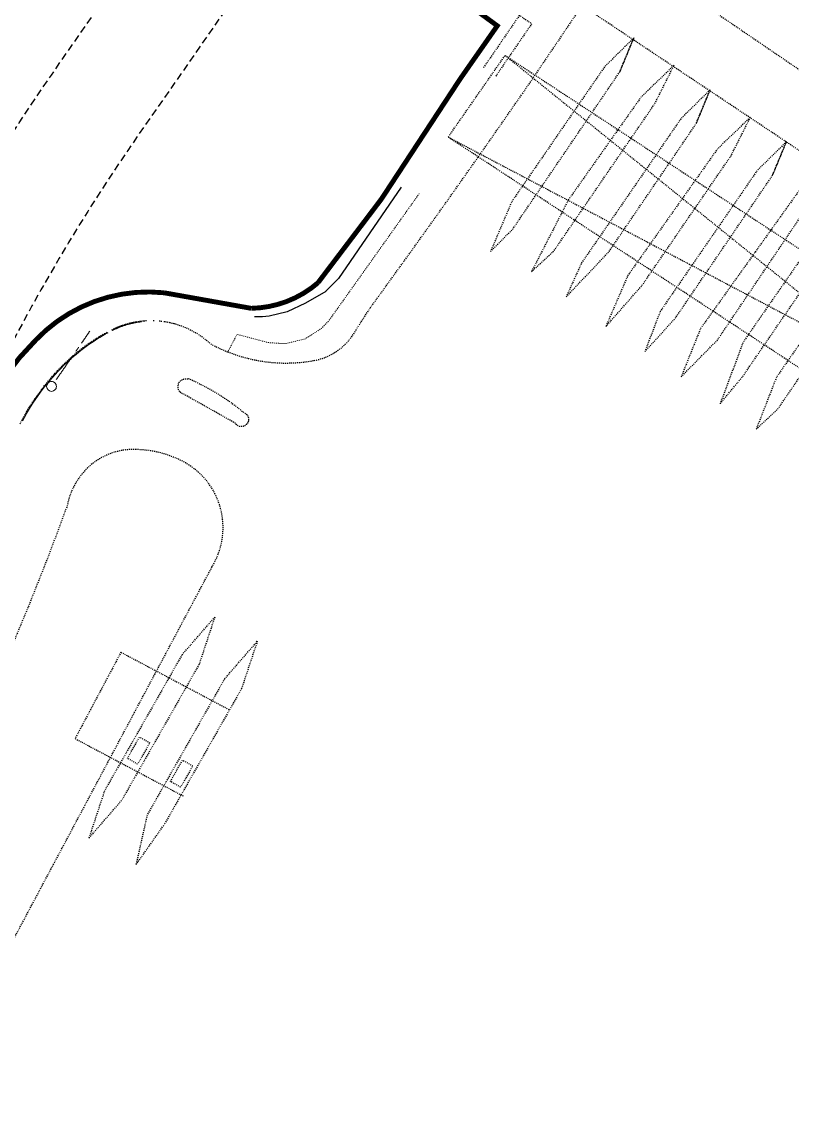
# Model space of a CAD drawing. Header units: millimetres. Extents: x 50357 to 985146, y 723188 to 1803594.
# Drawn here: x 834291.8 to 834370.5, y 818204.1 to 818315.6 of the extents above; entities that cross this region are included whole.
import ezdxf
from ezdxf.xclip import XClip

# ---------------------------------------------------------------- set-up
doc = ezdxf.new("R2010")
doc.units = ezdxf.units.MM
doc.header["$LTSCALE"] = 3
doc.header["$MEASUREMENT"] = 0
for name, pattern in [('DIVIDE', [1.25, 0.5, -0.25, 0, -0.25, 0, -0.25]), ('HIDDEN', [0.375, 0.25, -0.125]), ('x-baseplan$0$DGN Style 2', [1.94727e-06, 0, -1.94727e-06]), ('x-boundary$0$DGN Style 4', [76.563414, 38.257796, -19.128898, 0.047822, -19.128898])]:
    doc.linetypes.add(name, pattern=pattern)
doc.layers.add('00_Xref', color=7, linetype='Continuous')
doc.layers.add('x-baseplan$0$AR-ROAD_AR_BS_MI_', color=7, linetype='Continuous', true_color=0x6d6d6d)
doc.layers.add('x-boundary$0$AR-SIMS_BL_', color=7, linetype='x-boundary$0$DGN Style 4', true_color=0xff0505)

# ---------------------------------------------------------------- blocks, each defined once
blk = doc.blocks.new('x-baseplan')
at = {"layer": 'x-baseplan$0$AR-ROAD_AR_BS_MI_', "linetype": 'x-baseplan$0$DGN Style 2'}
for p, q in [((834349.05, 818317.29), (834342.89, 818308.19)), ((834352.93, 818310.55), (834354.34, 818313.97)), ((834352.96, 818310.62), (834354.34, 818313.97)), ((834360.73, 818305.24), (834362.14, 818308.66)), ((834360.75, 818305.31), (834362.14, 818308.66)), ((834368.52, 818299.94), (834369.94, 818303.36)), ((834368.55, 818300.01), (834369.94, 818303.36)), ((834366.73, 818292.08), (834366.72, 818292.06)), ((834368.23, 818291.03), (834368.24, 818291.05)), ((834370.23, 818289.68), (834370.23, 818289.68)), ((834325.95, 818284.13), (834327.4, 818286.38)), ((834308.17, 818250.92), (834311.51, 818254.77)), ((834311.51, 818254.77), (834309.91, 818249.93)), ((834312.51, 818248.45), (834315.86, 818252.3)), ((834315.86, 818252.3), (834314.25, 818247.46)), ((834301.93, 818251.18), (834297.24, 818242.35)), ((834308.17, 818250.92), (834300.25, 818237.02)), ((834301.93, 818251.18), (834312.97, 818245.32)), ((834309.91, 818249.93), (834301.99, 818236.03)), ((834312.51, 818248.45), (834304.6, 818234.54)), ((834314.25, 818247.46), (834306.34, 818233.55)), ((834297.24, 818242.35), (834308.28, 818236.49)), ((834300.25, 818237.02), (834298.65, 818232.18)), ((834298.65, 818232.18), (834301.99, 818236.03)), ((834304.6, 818234.54), (834303.47, 818229.48)), ((834303.47, 818229.48), (834306.34, 818233.55))]:
    blk.add_line(p, q, dxfattribs=at)
at = {"layer": 'x-baseplan$0$AR-ROAD_AR_BS_MI_', "linetype": 'x-baseplan$0$DGN Style 2', "flags": 128}
for points in [[(834343.79, 818329.47), (834445.38, 818260.14)], [(834448.64, 818250.56), (834442.92, 818254.39), (834440.12, 818256.47), (834334.7, 818326.87)], [(834336.29, 818325.8), (834333.88, 818322.31), (834343.91, 818315.43), (834340.18, 818309.99)], [(834342.66, 818316.29), (834338.98, 818310.94)], [(834354.33, 818313.96), (834351.39, 818311.07), (834341.87, 818297.25), (834339.7, 818292.14)], [(834354.33, 818313.96), (834354.33, 818313.97), (834354.33, 818313.96)], [(834354.34, 818313.97), (834354.34, 818313.97), (834354.34, 818313.97)], [(834341.18, 818312.19), (834428.63, 818254.68), (834422.72, 818246.41), (834335.37, 818303.84), (834341.18, 818312.19)], [(834341.18, 818312.19), (834381.99, 818279.27), (834422.72, 818246.41)], [(834343.87, 818290.07), (834346.14, 818292.16), (834356.48, 818307.25), (834358.43, 818311.13)], [(834358.42, 818311.15), (834355.09, 818307.94), (834347.68, 818297.46), (834343.88, 818290.07)], [(834358.43, 818311.13), (834358.46, 818311.18), (834358.41, 818311.14)], [(834358.44, 818311.14), (834358.47, 818311.19), (834358.42, 818311.15)], [(834339.69, 818292.13), (834341.97, 818294.44), (834352.93, 818310.55)], [(834362.13, 818308.66), (834359.19, 818305.76), (834349, 818290.97), (834347.42, 818287.49)], [(834376.45, 818305.68), (834361.15, 818284.25), (834359.18, 818279.34), (834362.88, 818283.09), (834377.47, 818304.72), (834379.37, 818308.78), (834376.45, 818305.68)], [(834362.13, 818308.66), (834362.13, 818308.66), (834362.13, 818308.66)], [(834362.14, 818308.66), (834362.14, 818308.67), (834362.14, 818308.66)], [(834347.43, 818287.5), (834351.8, 818292.13), (834360.73, 818305.24)], [(834366.22, 818305.84), (834362.89, 818302.63), (834353.73, 818289.69), (834351.48, 818284.47)], [(834351.48, 818284.47), (834355.19, 818288.69), (834364.28, 818301.94), (834366.23, 818305.82)], [(834366.23, 818305.82), (834366.25, 818305.87), (834366.21, 818305.83)], [(834366.23, 818305.83), (834366.26, 818305.88), (834366.22, 818305.84)], [(834335.37, 818303.84), (834381.99, 818279.27), (834428.63, 818254.68)], [(834369.93, 818303.35), (834366.98, 818300.46), (834357.04, 818286.02), (834355.47, 818281.92)], [(834369.94, 818303.36), (834369.94, 818303.36), (834369.93, 818303.36)], [(834369.93, 818303.35), (834369.93, 818303.35), (834369.93, 818303.35)], [(834355.47, 818281.92), (834358.56, 818285.3), (834368.52, 818299.94)], [(834377.89, 818298.6), (834374.35, 818295.62), (834365.53, 818282.9), (834363.16, 818276.59)], [(834363.17, 818276.6), (834365.46, 818279.36), (834376.24, 818295.09), (834377.89, 818298.6)], [(834381.89, 818295.88), (834378.35, 818292.9), (834368.92, 818279.29), (834366.85, 818273.98)], [(834366.85, 818273.98), (834369.06, 818276.05), (834380.24, 818292.37), (834381.89, 818295.88)], [(834304.43, 818285.08), (834304.59, 818285.08)], [(834305.21, 818285.09), (834305.37, 818285.09)], [(834300.98, 818284.14), (834301.12, 818284.2), (834301.26, 818284.27), (834301.4, 818284.33), (834301.54, 818284.4)], [(834300.99, 818284.14), (834301.13, 818284.21), (834301.27, 818284.28), (834301.41, 818284.34), (834301.55, 818284.4)], [(834301.54, 818284.4), (834301.69, 818284.46)], [(834301.55, 818284.4), (834301.7, 818284.46)], [(834301.69, 818284.46), (834301.83, 818284.51)], [(834301.7, 818284.46), (834301.84, 818284.52)], [(834301.83, 818284.51), (834301.98, 818284.57)], [(834301.84, 818284.52), (834301.99, 818284.57)], [(834301.98, 818284.57), (834302.13, 818284.62)], [(834301.99, 818284.57), (834302.14, 818284.62)], [(834302.13, 818284.62), (834302.28, 818284.67)], [(834302.14, 818284.62), (834302.29, 818284.67)], [(834302.28, 818284.67), (834302.43, 818284.71)], [(834302.29, 818284.67), (834302.44, 818284.72)], [(834302.43, 818284.71), (834302.58, 818284.75)], [(834302.44, 818284.72), (834302.59, 818284.76)], [(834302.58, 818284.75), (834302.73, 818284.8), (834302.88, 818284.83)], [(834302.59, 818284.76), (834302.74, 818284.8), (834302.89, 818284.84)], [(834302.88, 818284.83), (834303.03, 818284.87)], [(834302.89, 818284.84), (834303.04, 818284.88)], [(834303.03, 818284.87), (834303.18, 818284.9)], [(834303.04, 818284.88), (834303.19, 818284.91)], [(834303.18, 818284.9), (834303.34, 818284.93)], [(834303.19, 818284.91), (834303.35, 818284.94)], [(834303.35, 818284.94), (834303.5, 818284.97)], [(834303.5, 818284.97), (834303.65, 818284.99)], [(834303.65, 818284.99), (834303.81, 818285.01)], [(834303.81, 818285.01), (834303.96, 818285.03)], [(834303.96, 818285.03), (834304.12, 818285.05)], [(834304.12, 818285.05), (834304.27, 818285.06)], [(834304.27, 818285.06), (834304.43, 818285.08)], [(834305.83, 818285.05), (834305.99, 818285.04)], [(834305.99, 818285.04), (834306.14, 818285.02)], [(834306.3, 818285), (834306.45, 818284.98)], [(834306.45, 818284.98), (834306.61, 818284.95)], [(834306.61, 818284.95), (834306.76, 818284.92), (834306.91, 818284.89)], [(834306.91, 818284.89), (834307.07, 818284.85)], [(834307.07, 818284.85), (834307.22, 818284.81)], [(834307.22, 818284.81), (834307.37, 818284.77)], [(834307.37, 818284.77), (834307.52, 818284.73)], [(834307.52, 818284.73), (834307.67, 818284.69)], [(834307.67, 818284.69), (834307.82, 818284.64), (834307.96, 818284.59), (834308.11, 818284.54), (834308.26, 818284.48), (834308.4, 818284.42), (834308.55, 818284.36), (834308.69, 818284.3), (834308.83, 818284.23), (834308.97, 818284.16), (834309.11, 818284.09), (834309.25, 818284.02), (834309.39, 818283.95), (834309.52, 818283.87), (834309.66, 818283.79), (834309.79, 818283.71), (834309.92, 818283.62), (834310.05, 818283.53), (834310.18, 818283.44), (834310.3, 818283.35), (834310.42, 818283.27), (834310.43, 818283.26), (834310.55, 818283.16), (834310.67, 818283.07), (834310.79, 818282.97), (834310.91, 818282.86), (834311.08, 818282.71), (834311.33, 818282.58), (834311.58, 818282.45), (834311.83, 818282.33), (834312.08, 818282.21), (834312.34, 818282.09), (834312.59, 818281.98), (834312.85, 818281.88)], [(834312.85, 818281.88), (834313.11, 818281.78), (834313.38, 818281.68), (834313.64, 818281.59), (834313.91, 818281.5), (834314.17, 818281.42), (834314.44, 818281.34), (834314.71, 818281.27), (834314.98, 818281.2), (834315.26, 818281.13), (834315.53, 818281.08), (834315.81, 818281.02), (834316.08, 818280.97), (834316.36, 818280.93), (834316.63, 818280.89), (834316.91, 818280.85), (834317.19, 818280.82), (834317.47, 818280.8), (834317.75, 818280.78), (834318.03, 818280.76), (834318.31, 818280.75), (834318.59, 818280.74), (834318.87, 818280.74), (834319.15, 818280.75), (834319.43, 818280.76), (834319.71, 818280.77), (834319.99, 818280.79), (834320.27, 818280.81), (834320.54, 818280.84), (834320.82, 818280.87), (834321.1, 818280.91), (834321.38, 818280.95), (834321.48, 818280.97), (834321.59, 818280.99), (834321.69, 818281.01), (834321.8, 818281.03), (834321.9, 818281.05), (834322, 818281.07), (834322.11, 818281.1), (834322.21, 818281.13), (834322.31, 818281.16), (834322.42, 818281.19), (834322.52, 818281.22), (834322.62, 818281.26), (834322.72, 818281.29), (834322.82, 818281.33), (834322.92, 818281.37), (834323.01, 818281.42), (834323.11, 818281.46), (834323.21, 818281.5), (834323.3, 818281.55), (834323.4, 818281.6), (834323.49, 818281.65), (834323.58, 818281.7), (834323.68, 818281.76), (834323.77, 818281.81), (834323.86, 818281.87), (834323.95, 818281.93), (834324.04, 818281.99), (834324.12, 818282.05), (834324.21, 818282.11), (834324.29, 818282.18), (834324.38, 818282.24), (834324.46, 818282.31), (834324.54, 818282.38), (834324.62, 818282.45), (834324.7, 818282.52), (834324.78, 818282.59), (834324.85, 818282.67), (834324.93, 818282.74), (834325, 818282.82), (834325.08, 818282.9), (834325.15, 818282.98), (834325.22, 818283.06), (834325.28, 818283.14), (834325.35, 818283.23), (834325.42, 818283.31), (834325.48, 818283.4), (834325.54, 818283.48), (834325.6, 818283.57), (834325.7, 818283.71), (834325.79, 818283.85), (834325.87, 818283.99), (834325.96, 818284.14)], [(834298.58, 818282.7), (834298.85, 818282.89), (834299.12, 818283.07), (834299.4, 818283.25), (834299.68, 818283.42)], [(834298.59, 818282.71), (834298.86, 818282.9), (834299.13, 818283.08), (834299.41, 818283.26), (834299.69, 818283.43)], [(834299.68, 818283.42), (834299.97, 818283.59), (834300.25, 818283.75)], [(834299.69, 818283.43), (834299.98, 818283.6), (834300.26, 818283.76)], [(834300.26, 818283.76), (834300.55, 818283.92)], [(834297.02, 818281.48), (834297.27, 818281.7), (834297.52, 818281.91)], [(834297.03, 818281.49), (834297.28, 818281.7), (834297.53, 818281.91)], [(834297.52, 818281.91), (834297.78, 818282.11), (834298.04, 818282.31)], [(834297.53, 818281.91), (834297.79, 818282.12), (834298.05, 818282.32)], [(834298.04, 818282.31), (834298.31, 818282.51), (834298.58, 818282.7)], [(834298.05, 818282.32), (834298.32, 818282.52), (834298.59, 818282.71)], [(834295.99, 818280.52), (834296.29, 818280.81), (834296.53, 818281.04), (834296.77, 818281.26), (834297.02, 818281.48)], [(834296, 818280.53), (834296.3, 818280.82), (834296.54, 818281.05), (834296.78, 818281.27), (834297.03, 818281.49)], [(834294.86, 818279.31), (834295.13, 818279.62)], [(834294.87, 818279.32), (834295.14, 818279.63)], [(834295.13, 818279.62), (834295.41, 818279.93)], [(834295.14, 818279.63), (834295.42, 818279.93)], [(834295.41, 818279.93), (834295.7, 818280.23), (834295.99, 818280.52)], [(834295.42, 818279.93), (834295.71, 818280.23), (834296, 818280.53)], [(834294.06, 818278.36), (834294.32, 818278.68)], [(834294.07, 818278.36), (834294.33, 818278.69)], [(834294.32, 818278.68), (834294.59, 818279), (834294.86, 818279.31)], [(834294.33, 818278.69), (834294.6, 818279), (834294.87, 818279.32)], [(834308.8, 818279.17), (834309.19, 818279), (834309.57, 818278.82), (834309.95, 818278.63), (834310.33, 818278.44), (834310.7, 818278.24), (834311.07, 818278.04), (834311.44, 818277.82), (834311.8, 818277.61), (834312.16, 818277.38), (834312.51, 818277.15), (834312.86, 818276.92), (834313.21, 818276.67), (834313.55, 818276.42), (834313.88, 818276.17), (834314.54, 818275.64), (834314.55, 818275.64), (834314.57, 818275.63), (834314.58, 818275.63), (834314.59, 818275.62), (834314.6, 818275.62), (834314.61, 818275.61), (834314.62, 818275.6), (834314.63, 818275.6), (834314.64, 818275.59), (834314.65, 818275.58), (834314.66, 818275.57), (834314.67, 818275.57), (834314.68, 818275.56), (834314.69, 818275.55), (834314.7, 818275.54), (834314.71, 818275.53), (834314.72, 818275.53), (834314.73, 818275.52), (834314.74, 818275.51), (834314.75, 818275.5), (834314.76, 818275.49), (834314.77, 818275.48), (834314.78, 818275.47), (834314.79, 818275.46), (834314.79, 818275.45), (834314.8, 818275.44), (834314.81, 818275.43), (834314.82, 818275.42), (834314.83, 818275.41), (834314.83, 818275.4), (834314.84, 818275.39), (834314.85, 818275.38), (834314.86, 818275.37), (834314.86, 818275.36), (834314.87, 818275.35), (834314.87, 818275.34), (834314.88, 818275.33), (834314.89, 818275.32), (834314.89, 818275.3), (834314.9, 818275.29), (834314.9, 818275.28), (834314.91, 818275.27), (834314.91, 818275.26), (834314.92, 818275.25), (834314.92, 818275.23), (834314.93, 818275.22), (834314.93, 818275.21), (834314.94, 818275.2), (834314.94, 818275.18), (834314.94, 818275.17), (834314.95, 818275.16), (834314.95, 818275.15), (834314.95, 818275.14), (834314.95, 818275.12), (834314.96, 818275.11), (834314.96, 818275.1), (834314.96, 818275.08), (834314.96, 818275.07), (834314.96, 818275.06), (834314.97, 818275.05), (834314.97, 818275.03), (834314.97, 818275.02), (834314.97, 818275.01), (834314.97, 818275), (834314.97, 818274.98), (834314.97, 818274.97), (834314.97, 818274.96), (834314.97, 818274.94), (834314.97, 818274.93), (834314.97, 818274.92), (834314.96, 818274.91), (834314.96, 818274.89), (834314.96, 818274.88), (834314.96, 818274.87), (834314.96, 818274.86), (834314.96, 818274.84), (834314.95, 818274.83), (834314.95, 818274.82), (834314.95, 818274.81), (834314.94, 818274.79), (834314.94, 818274.78), (834314.94, 818274.77), (834314.93, 818274.76), (834314.93, 818274.74), (834314.93, 818274.73), (834314.92, 818274.72), (834314.92, 818274.71), (834314.91, 818274.7), (834314.91, 818274.68), (834314.9, 818274.67), (834314.9, 818274.66), (834314.89, 818274.65), (834314.88, 818274.64), (834314.88, 818274.63), (834314.87, 818274.62), (834314.87, 818274.6), (834314.86, 818274.59), (834314.85, 818274.58), (834314.85, 818274.57), (834314.84, 818274.56), (834314.83, 818274.55), (834314.82, 818274.54), (834314.82, 818274.53), (834314.81, 818274.52), (834314.8, 818274.51), (834314.79, 818274.5), (834314.78, 818274.49), (834314.77, 818274.48), (834314.77, 818274.47), (834314.76, 818274.46), (834314.75, 818274.45), (834314.74, 818274.45), (834314.73, 818274.44), (834314.72, 818274.43), (834314.71, 818274.42), (834314.7, 818274.41), (834314.69, 818274.4), (834314.68, 818274.4), (834314.67, 818274.39), (834314.66, 818274.38), (834314.65, 818274.37), (834314.64, 818274.37), (834314.63, 818274.36), (834314.62, 818274.35), (834314.61, 818274.35), (834314.59, 818274.34), (834314.58, 818274.33), (834314.57, 818274.33), (834314.56, 818274.32), (834314.55, 818274.32), (834314.54, 818274.31), (834314.53, 818274.31), (834314.51, 818274.3), (834314.5, 818274.3), (834314.49, 818274.29), (834314.48, 818274.29), (834314.47, 818274.28), (834314.45, 818274.28), (834314.44, 818274.28), (834314.43, 818274.27), (834314.42, 818274.27), (834314.4, 818274.27), (834314.39, 818274.26), (834314.38, 818274.26), (834314.37, 818274.26), (834314.35, 818274.26), (834314.34, 818274.25), (834314.33, 818274.25), (834314.32, 818274.25), (834314.3, 818274.25), (834314.29, 818274.25), (834314.28, 818274.25), (834314.26, 818274.25), (834314.25, 818274.25), (834314.24, 818274.25), (834314.23, 818274.25), (834314.21, 818274.25), (834314.2, 818274.25), (834314.19, 818274.25), (834314.18, 818274.25), (834314.16, 818274.25), (834314.15, 818274.25), (834314.14, 818274.25), (834314.12, 818274.26), (834314.11, 818274.26), (834314.1, 818274.26), (834314.09, 818274.26), (834314.07, 818274.26), (834314.06, 818274.27), (834314.05, 818274.27), (834314.04, 818274.27), (834314.02, 818274.28), (834314.01, 818274.28), (834314, 818274.29), (834313.99, 818274.29), (834313.98, 818274.29), (834313.96, 818274.3), (834313.95, 818274.3), (834313.94, 818274.31), (834313.93, 818274.31), (834313.92, 818274.32), (834313.91, 818274.33), (834313.89, 818274.33), (834313.88, 818274.34), (834313.87, 818274.34), (834313.86, 818274.35), (834313.85, 818274.36), (834313.84, 818274.36), (834313.83, 818274.37), (834313.82, 818274.38), (834313.81, 818274.38), (834313.8, 818274.39), (834313.79, 818274.4), (834313.78, 818274.41), (834313.77, 818274.42), (834313.76, 818274.42), (834313.75, 818274.43), (834313.74, 818274.44), (834313.73, 818274.45), (834313.72, 818274.46), (834313.71, 818274.47), (834313.7, 818274.48), (834313.69, 818274.49), (834313.69, 818274.5), (834313.68, 818274.51), (834313.67, 818274.52), (834313.66, 818274.53), (834313.65, 818274.54), (834313.65, 818274.55), (834313.64, 818274.56), (834313.63, 818274.57), (834313.62, 818274.59), (834308.36, 818277.55), (834308.34, 818277.55), (834308.33, 818277.55), (834308.32, 818277.56), (834308.3, 818277.56), (834308.29, 818277.57), (834308.28, 818277.57), (834308.26, 818277.58), (834308.25, 818277.58), (834308.24, 818277.59), (834308.22, 818277.6), (834308.21, 818277.6), (834308.2, 818277.61), (834308.19, 818277.62), (834308.17, 818277.62), (834308.16, 818277.63), (834308.15, 818277.64), (834308.14, 818277.64), (834308.13, 818277.65), (834308.11, 818277.66), (834308.1, 818277.67), (834308.09, 818277.68), (834308.08, 818277.68), (834308.07, 818277.69), (834308.06, 818277.7), (834308.05, 818277.71), (834308.04, 818277.72), (834308.03, 818277.73), (834308.01, 818277.74), (834308, 818277.75), (834307.99, 818277.76), (834307.98, 818277.77), (834307.98, 818277.78), (834307.97, 818277.79), (834307.96, 818277.8), (834307.95, 818277.81), (834307.94, 818277.82), (834307.93, 818277.83), (834307.92, 818277.85), (834307.91, 818277.86), (834307.9, 818277.87), (834307.9, 818277.88), (834307.89, 818277.89), (834307.88, 818277.9), (834307.87, 818277.92), (834307.87, 818277.93), (834307.86, 818277.94), (834307.85, 818277.95), (834307.85, 818277.97), (834307.84, 818277.98), (834307.83, 818277.99), (834307.83, 818278), (834307.82, 818278.02), (834307.82, 818278.03), (834307.81, 818278.04), (834307.81, 818278.06), (834307.8, 818278.07), (834307.8, 818278.08), (834307.79, 818278.1), (834307.79, 818278.11), (834307.79, 818278.12), (834307.78, 818278.14), (834307.78, 818278.15), (834307.78, 818278.17), (834307.77, 818278.18), (834307.77, 818278.19), (834307.77, 818278.21), (834307.77, 818278.22), (834307.77, 818278.24), (834307.76, 818278.25), (834307.76, 818278.26), (834307.76, 818278.28), (834307.76, 818278.29), (834307.76, 818278.31), (834307.76, 818278.32), (834307.76, 818278.33), (834307.76, 818278.35), (834307.76, 818278.36), (834307.76, 818278.38), (834307.76, 818278.39), (834307.76, 818278.41), (834307.76, 818278.42), (834307.77, 818278.43), (834307.77, 818278.45), (834307.77, 818278.46), (834307.77, 818278.48), (834307.78, 818278.49), (834307.78, 818278.5), (834307.78, 818278.52), (834307.79, 818278.53), (834307.79, 818278.55), (834307.79, 818278.56), (834307.8, 818278.57), (834307.8, 818278.59), (834307.81, 818278.6), (834307.81, 818278.61), (834307.82, 818278.63), (834307.82, 818278.64), (834307.83, 818278.65), (834307.83, 818278.66), (834307.84, 818278.68), (834307.84, 818278.69), (834307.85, 818278.7), (834307.86, 818278.72), (834307.86, 818278.73), (834307.87, 818278.74), (834307.88, 818278.75), (834307.89, 818278.76), (834307.89, 818278.78), (834307.9, 818278.79), (834307.91, 818278.8), (834307.92, 818278.81), (834307.93, 818278.82), (834307.94, 818278.83), (834307.94, 818278.85), (834307.95, 818278.86), (834307.96, 818278.87), (834307.97, 818278.88), (834307.98, 818278.89), (834307.99, 818278.9), (834308, 818278.91), (834308.01, 818278.92), (834308.02, 818278.93), (834308.03, 818278.94), (834308.04, 818278.95), (834308.05, 818278.96), (834308.06, 818278.96), (834308.08, 818278.97), (834308.09, 818278.98), (834308.1, 818278.99), (834308.11, 818279), (834308.12, 818279.01), (834308.13, 818279.01), (834308.15, 818279.02), (834308.16, 818279.03), (834308.17, 818279.04), (834308.18, 818279.04), (834308.2, 818279.05), (834308.21, 818279.06), (834308.22, 818279.06), (834308.23, 818279.07), (834308.25, 818279.07), (834308.26, 818279.08), (834308.27, 818279.09), (834308.29, 818279.09), (834308.3, 818279.1), (834308.31, 818279.1), (834308.33, 818279.1), (834308.34, 818279.11), (834308.35, 818279.11), (834308.37, 818279.12), (834308.38, 818279.12), (834308.39, 818279.12), (834308.41, 818279.13), (834308.42, 818279.13), (834308.44, 818279.13), (834308.45, 818279.13), (834308.46, 818279.14), (834308.48, 818279.14), (834308.49, 818279.14), (834308.51, 818279.14), (834308.52, 818279.14), (834308.53, 818279.14), (834308.55, 818279.14), (834308.56, 818279.14), (834308.58, 818279.14), (834308.59, 818279.14), (834308.61, 818279.14), (834308.62, 818279.14), (834308.63, 818279.14), (834308.65, 818279.14), (834308.66, 818279.14), (834308.68, 818279.14), (834308.69, 818279.13), (834308.7, 818279.13), (834308.72, 818279.13), (834308.73, 818279.13), (834308.75, 818279.12), (834308.76, 818279.12), (834308.77, 818279.12), (834308.79, 818279.11), (834308.8, 818279.11), (834308.81, 818279.11), (834308.83, 818279.1), (834308.8, 818279.17)], [(834293.08, 818277.02), (834293.32, 818277.36)], [(834293.09, 818277.02), (834293.33, 818277.36)], [(834293.32, 818277.36), (834293.56, 818277.69)], [(834293.33, 818277.36), (834293.57, 818277.7)], [(834293.57, 818277.7), (834293.82, 818278.03), (834294.07, 818278.36)], [(834292.41, 818275.97), (834292.41, 818275.97), (834292.63, 818276.32)], [(834292.42, 818275.97), (834292.42, 818275.97), (834292.64, 818276.33)], [(834292.63, 818276.32), (834292.85, 818276.67)], [(834292.64, 818276.33), (834292.86, 818276.68)], [(834292.85, 818276.67), (834293.08, 818277.02)], [(834292.86, 818276.68), (834293.09, 818277.02)], [(834291.8, 818274.89), (834292, 818275.25), (834292.2, 818275.61), (834292.41, 818275.97)], [(834291.81, 818274.89), (834292.01, 818275.26), (834292.21, 818275.62), (834292.42, 818275.97)], [(834291.6, 818274.52), (834291.8, 818274.89)], [(834311.22, 818259.88), (834311.59, 818260.59), (834311.65, 818260.71), (834311.71, 818260.83), (834311.76, 818260.95), (834311.81, 818261.07), (834311.86, 818261.2), (834311.9, 818261.32), (834311.95, 818261.45), (834311.99, 818261.57), (834312.03, 818261.7), (834312.07, 818261.83), (834312.1, 818261.95), (834312.14, 818262.08), (834312.17, 818262.21), (834312.2, 818262.34), (834312.22, 818262.47), (834312.25, 818262.6), (834312.27, 818262.74), (834312.29, 818262.87), (834312.31, 818263), (834312.32, 818263.13), (834312.34, 818263.26), (834312.35, 818263.4), (834312.35, 818263.53), (834312.36, 818263.66), (834312.36, 818263.8), (834312.36, 818263.93), (834312.36, 818264.06), (834312.36, 818264.19), (834312.35, 818264.33), (834312.34, 818264.46), (834312.33, 818264.59), (834312.32, 818264.73), (834312.31, 818264.86), (834312.29, 818264.99), (834312.27, 818265.12), (834312.25, 818265.25), (834312.22, 818265.38), (834312.2, 818265.51), (834312.17, 818265.64), (834312.14, 818265.77), (834312.1, 818265.9), (834312.07, 818266.03), (834312.03, 818266.16), (834311.99, 818266.28), (834311.95, 818266.41), (834311.9, 818266.54), (834311.86, 818266.66), (834311.81, 818266.78), (834311.76, 818266.91), (834311.7, 818267.03), (834311.65, 818267.15), (834311.59, 818267.27), (834311.53, 818267.39), (834311.47, 818267.51), (834311.41, 818267.62), (834311.34, 818267.74), (834311.27, 818267.85), (834311.2, 818267.97), (834311.13, 818268.08), (834311.06, 818268.19), (834310.98, 818268.3), (834310.91, 818268.41), (834310.83, 818268.52), (834310.75, 818268.62), (834310.66, 818268.73), (834310.58, 818268.83), (834310.49, 818268.93), (834310.4, 818269.03), (834310.31, 818269.13), (834310.22, 818269.22), (834310.13, 818269.32), (834310.03, 818269.41), (834309.94, 818269.5), (834309.84, 818269.59), (834309.74, 818269.68), (834309.64, 818269.77), (834309.53, 818269.85), (834309.43, 818269.93), (834309.32, 818270.02), (834309.22, 818270.09), (834309.11, 818270.17), (834309, 818270.25), (834308.89, 818270.32), (834308.78, 818270.39), (834308.66, 818270.46), (834308.55, 818270.53), (834308.43, 818270.59), (834308.31, 818270.66), (834308.15, 818270.74), (834307.98, 818270.83), (834307.8, 818270.91), (834307.63, 818270.99), (834307.46, 818271.06), (834307.28, 818271.13), (834307.1, 818271.2), (834306.93, 818271.27), (834306.75, 818271.33), (834306.57, 818271.39), (834306.39, 818271.45), (834306.2, 818271.5), (834306.02, 818271.55), (834305.84, 818271.6), (834305.65, 818271.64), (834305.47, 818271.68), (834305.28, 818271.72), (834305.09, 818271.75), (834304.91, 818271.78), (834304.72, 818271.81), (834304.53, 818271.83), (834304.34, 818271.85), (834304.15, 818271.87), (834303.96, 818271.88), (834303.77, 818271.89), (834303.58, 818271.9), (834303.39, 818271.91), (834303.2, 818271.91), (834303.09, 818271.91), (834302.97, 818271.9), (834302.85, 818271.9), (834302.74, 818271.89), (834302.62, 818271.88), (834302.5, 818271.87), (834302.39, 818271.86), (834302.27, 818271.84), (834302.15, 818271.83), (834302.04, 818271.81), (834301.92, 818271.79), (834301.81, 818271.77), (834301.7, 818271.74), (834301.58, 818271.71), (834301.47, 818271.68), (834301.36, 818271.65), (834301.24, 818271.62), (834301.13, 818271.59), (834301.02, 818271.55), (834300.91, 818271.51), (834300.8, 818271.47), (834300.69, 818271.43), (834300.58, 818271.38), (834300.48, 818271.34), (834300.37, 818271.29), (834300.26, 818271.24), (834300.16, 818271.19), (834300.05, 818271.13), (834299.95, 818271.08), (834299.85, 818271.02), (834299.75, 818270.96), (834299.65, 818270.9), (834299.55, 818270.84), (834299.45, 818270.77), (834299.36, 818270.71), (834299.26, 818270.64), (834299.17, 818270.57), (834299.07, 818270.5), (834298.98, 818270.43), (834298.89, 818270.35), (834298.79, 818270.27), (834298.7, 818270.19), (834298.61, 818270.1), (834298.52, 818270.02), (834298.43, 818269.93), (834298.34, 818269.84), (834298.25, 818269.75), (834298.17, 818269.66), (834298.09, 818269.57), (834298.01, 818269.47), (834297.93, 818269.38), (834297.85, 818269.28), (834297.77, 818269.18), (834297.7, 818269.08), (834297.63, 818268.98), (834297.55, 818268.88), (834297.49, 818268.77), (834297.42, 818268.67), (834297.35, 818268.56), (834297.29, 818268.46), (834297.23, 818268.35), (834297.17, 818268.24), (834297.11, 818268.13), (834297.06, 818268.02), (834297, 818267.91), (834296.95, 818267.79), (834296.9, 818267.68), (834296.85, 818267.56), (834296.81, 818267.45), (834296.76, 818267.33), (834296.72, 818267.22), (834296.68, 818267.1), (834296.64, 818266.98), (834296.64, 818266.97)], [(834296.64, 818266.97), (834296.61, 818266.86), (834296.57, 818266.74), (834296.54, 818266.62), (834296.51, 818266.5), (834296.49, 818266.38), (834296.44, 818266.16), (834294.52, 818261.04), (834292.5, 818255.94), (834290.39, 818250.88), (834288.2, 818245.86), (834285.92, 818240.88), (834283.55, 818235.94), (834279.81, 818228.56), (834260.26, 818194.18), (834240.1, 818160.14), (834218.88, 818125.7)], [(834282, 818204.91), (834282.05, 818205.13), (834311.22, 818259.88)], [(834302.59, 818240.34), (834303.83, 818242.51), (834304.87, 818241.92), (834303.63, 818239.74), (834302.59, 818240.34)], [(834306.98, 818237.98), (834308.22, 818240.16), (834309.26, 818239.56), (834308.03, 818237.39), (834306.98, 818237.98)]]:
    blk.add_lwpolyline(points, dxfattribs=at)
at = {"layer": 'x-baseplan$0$AR-ROAD_AR_BS_MI_', "linetype": 'x-baseplan$0$DGN Style 2'}
blk.add_lwpolyline([(834327.4, 818286.38, 0.006069), (834342.89, 818308.19)], format="xyb", dxfattribs=at)
at = {"layer": 'x-baseplan$0$AR-ROAD_AR_BS_MI_', "flags": 128}
for points in [[(834330.57, 818298.71), (834324.17, 818289.4)], [(834324.18, 818289.41), (834322.86, 818288.08)], [(834322.85, 818288.07), (834320.79, 818286.86)], [(834320.8, 818286.86), (834318.93, 818285.99)], [(834316.39, 818285.46), (834315.58, 818285.46)], [(834317.07, 818285.53), (834316.39, 818285.46)], [(834318.93, 818285.99), (834317.07, 818285.53)], [(834301.04, 818284.09), (834301.18, 818284.16), (834301.32, 818284.23), (834301.46, 818284.29), (834301.61, 818284.35)], [(834301.05, 818284.1), (834301.19, 818284.17), (834301.33, 818284.23), (834301.47, 818284.3), (834301.62, 818284.36)], [(834301.61, 818284.35), (834301.75, 818284.41)], [(834301.62, 818284.36), (834301.76, 818284.42)], [(834301.75, 818284.41), (834301.9, 818284.47)], [(834301.76, 818284.42), (834301.91, 818284.47)], [(834301.9, 818284.47), (834302.04, 818284.52)], [(834301.91, 818284.47), (834302.05, 818284.53)], [(834302.04, 818284.52), (834302.19, 818284.57)], [(834302.05, 818284.53), (834302.2, 818284.58)], [(834302.19, 818284.57), (834302.34, 818284.62)], [(834302.2, 818284.58), (834302.35, 818284.63)], [(834302.34, 818284.62), (834302.49, 818284.67)], [(834302.35, 818284.63), (834302.5, 818284.67)], [(834302.49, 818284.67), (834302.64, 818284.71)], [(834302.5, 818284.67), (834302.65, 818284.72)], [(834302.64, 818284.71), (834302.79, 818284.75), (834302.94, 818284.79)], [(834302.65, 818284.72), (834302.8, 818284.76), (834302.95, 818284.8)], [(834302.94, 818284.79), (834303.09, 818284.83)], [(834302.95, 818284.8), (834303.1, 818284.83)], [(834303.09, 818284.83), (834303.25, 818284.86)], [(834303.1, 818284.83), (834303.25, 818284.87)], [(834303.25, 818284.87), (834303.41, 818284.9)], [(834303.25, 818284.86), (834303.4, 818284.89)], [(834303.41, 818284.9), (834303.56, 818284.92)], [(834303.56, 818284.92), (834303.72, 818284.95)], [(834303.72, 818284.95), (834303.87, 818284.97)], [(834303.87, 818284.97), (834304.03, 818284.99)], [(834298.64, 818282.66), (834298.91, 818282.85), (834299.19, 818283.03), (834299.46, 818283.21), (834299.75, 818283.38)], [(834298.65, 818282.67), (834298.92, 818282.85), (834299.2, 818283.04), (834299.47, 818283.21), (834299.76, 818283.39)], [(834299.75, 818283.38), (834300.03, 818283.55), (834300.32, 818283.71)], [(834299.76, 818283.39), (834300.04, 818283.55), (834300.33, 818283.72)], [(834300.33, 818283.72), (834300.62, 818283.87)], [(834297.08, 818281.44), (834297.33, 818281.65), (834297.59, 818281.86)], [(834297.09, 818281.45), (834297.34, 818281.66), (834297.59, 818281.87)], [(834297.59, 818281.87), (834297.85, 818282.08), (834298.11, 818282.28)], [(834297.59, 818281.86), (834297.84, 818282.07), (834298.11, 818282.27)], [(834298.11, 818282.28), (834298.38, 818282.47), (834298.65, 818282.67)], [(834298.11, 818282.27), (834298.37, 818282.47), (834298.64, 818282.66)], [(834296.05, 818280.48), (834296.35, 818280.77), (834296.59, 818281), (834296.83, 818281.22), (834297.08, 818281.44)], [(834296.06, 818280.49), (834296.36, 818280.78), (834296.6, 818281), (834296.84, 818281.23), (834297.09, 818281.45)], [(834294.92, 818279.27), (834295.19, 818279.58)], [(834294.93, 818279.28), (834295.2, 818279.59)], [(834295.19, 818279.58), (834295.48, 818279.89)], [(834295.2, 818279.59), (834295.49, 818279.89)], [(834295.48, 818279.89), (834295.76, 818280.19), (834296.05, 818280.48)], [(834295.49, 818279.89), (834295.77, 818280.19), (834296.06, 818280.49)], [(834294.12, 818278.31), (834294.38, 818278.64)], [(834294.13, 818278.32), (834294.39, 818278.64)], [(834294.38, 818278.64), (834294.65, 818278.96), (834294.92, 818279.27)], [(834294.39, 818278.64), (834294.66, 818278.96), (834294.93, 818279.28)], [(834293.15, 818276.97), (834293.38, 818277.31)], [(834293.16, 818276.98), (834293.39, 818277.32)], [(834293.38, 818277.31), (834293.62, 818277.65)], [(834293.39, 818277.32), (834293.63, 818277.66)], [(834293.63, 818277.66), (834293.88, 818277.99), (834294.13, 818278.32)], [(834292.47, 818275.92), (834292.47, 818275.93), (834292.69, 818276.28)], [(834292.48, 818275.93), (834292.48, 818275.93), (834292.7, 818276.28)], [(834292.69, 818276.28), (834292.92, 818276.63)], [(834292.7, 818276.28), (834292.93, 818276.63)], [(834292.92, 818276.63), (834293.15, 818276.97)], [(834292.93, 818276.63), (834293.16, 818276.98)], [(834291.86, 818274.84), (834292.06, 818275.21), (834292.26, 818275.57), (834292.47, 818275.92)], [(834291.87, 818274.85), (834292.07, 818275.21), (834292.27, 818275.57), (834292.48, 818275.93)]]:
    blk.add_lwpolyline(points, dxfattribs=at)
at = {"layer": 'x-baseplan$0$AR-ROAD_AR_BS_MI_', "linetype": 'x-baseplan$0$DGN Style 2', "lineweight": 0, "flags": 128}
blk.add_lwpolyline([(834332.42, 818298.08), (834323.16, 818285.05), (834322.4, 818284.26), (834320.74, 818283.21), (834318.72, 818282.72), (834316.98, 818282.83), (834313.79, 818283.67), (834312.84, 818281.87)], dxfattribs=at)
at = {"layer": 'x-baseplan$0$AR-ROAD_AR_BS_MI_', "lineweight": 13}
blk.add_circle((834294.83, 818278.35, -50.12), 0.5, dxfattribs=at)
for points in [[(834298.74, 818284), (834297.89, 818282.76)], [(834297.6, 818282.35), (834297.32, 818281.94)], [(834297.03, 818281.53), (834295.32, 818279.06)]]:
    blk.add_open_spline(points, degree=1, dxfattribs=at)

msp = doc.modelspace()

# ---------------------------------------------------------------- linework, layer by layer
at = {"linetype": 'HIDDEN', "flags": 128}
msp.add_lwpolyline([(834194.9507, 818145.7728), (834212.8873, 818171.9398, 0.00031499), (834217.1032, 818178.0901), (834243.914, 818217.2605, 0.01131532), (834244.3357, 818217.8767, 0.02972222), (834261.35, 818247.7196), (834278.8224, 818283.0973, -0.03735431), (834294.8156, 818310.181), (834329.1148, 818359.4561, 0.41523904), (834327.2224, 818369.9113), (834323.7885, 818372.2838), (834332.358, 818384.595), (834360.8052, 818364.941), (834354.1726, 818355.5457), (834353.3182, 818356.136, 0.41318883), (834338.0374, 818353.3702), (834303.6796, 818304.011, 0.03735431), (834288.5058, 818278.3149), (834271.0334, 818242.9371, -0.03583328), (834249.3095, 818205.8922), (834226.0113, 818171.9838), (834203.8561, 818139.6627)], format="xyb", dxfattribs=at)
at = {"layer": 'x-boundary$0$AR-SIMS_BL_', "linetype": 'DIVIDE', "ltscale": 100, "const_width": 0.5, "flags": 128}
msp.add_lwpolyline([(835046.275, 817983.187), (834552.235, 817919.53), (834423.997, 817870.527), (834415.272, 817865.696), (834383.474, 817838.339), (834373.34, 817828.353), (834356.312, 817806.204), (834343.998, 817785.985), (834339.429, 817778.228), (834334.619, 817763.541), (834329.521, 817754.386), (834322.539, 817751.133), (834256.694, 817748.878), (834232.989, 817748.661), (834202.736, 817748.836), (834169.745, 817749.703), (834105.632, 817749.39), (834095.122, 817750.288), (834080.874, 817753.147), (834079.946, 817754.682), (834075.547, 817754.941), (834068.485, 817749.278), (834059.513, 817748.673), (834044.421, 817752.193), (834012.957, 817774.957, -0.08686965), (833954.966, 817841.557), (833951.38, 817849.526), (833950, 817873.199), (833950.511, 817999.932), (833951.109, 818019.469), (833950.597, 818024.558), (833950.593, 818042.647), (833948.989, 818071.095), (833950.364, 818103.034, -0.09406335), (833975.5555, 818171.0835, -0.0902781), (834009.286, 818209.372), (834009.749, 818241.21, -0.01890961), (834011.285, 818271.75), (834240.035, 818271.919), (834328.826, 818399.497), (834366.572, 818373.349), (834355.826, 818358.183), (834346.055, 818343.554), (834340.896, 818336.18), (834331.155, 818321.969), (834340.389, 818315.216), (834336.624, 818309.828), (834328.547, 818297.509), (834322.058, 818288.942, -0.17520592), (834315.237, 818286.336), (834306.349, 818287.923, 0.23232566), (834293.229, 818283.101, 0.13623246), (834285.961, 818270.395), (834277.176, 818250.389), (834270.995, 818237.545), (834264.654, 818226.052), (834252.662, 818207.069), (834242.75, 818191.422), (834230.03, 818171.079), (834218.394, 818151.816), (834214.232, 818145.524), (834209.561, 818137.723), (834175.873, 818082.258), (834168.313, 818069.588), (834159.505, 818055.423, 0.21078465), (834157.945, 818024.07, 0.18030514), (834175.259, 818003.891, 0.1721578), (834199.78, 817999.157, 0.10218961), (834213.411, 818003.679), (834221.184, 818008.735), (834236.604, 818018.98), (834264.376, 818037.348), (834297.078, 818058.952), (834310.419, 818067.872), (834352.558, 818095.842, 0.08211886), (834360.568, 818101.886, -0.01113374), (834370.062, 818110.415), (834378.808, 818118.816), (834383.625, 818114.163), (834387.46, 818117.774), (834394.78, 818124.931), (834415.092, 818144.448), (834423.246, 818152.193), (834426.223, 818152.175), (834428.346, 818156.445, -0.68597531), (834433.832, 818155.332, -0.09598667), (834433.77, 818152.667), (834438.28, 818169.874), (834459.677, 818175.04, -0.24235352), (834444.628, 818128.772), (834495.22, 818132.308), (834492.444, 818172.006), (834498.761, 818180.933, 0.10394533), (834533.697, 818164.791, 0.02814853), (834560.518, 818159.716), (834570.883, 818156.56, 0.01218113), (834580.152, 818154.03, 0.0118169), (834589.68, 818153.626, 0.01895901), (834627.61, 818154.46), (834630.54, 818155.389), (834634.554, 818155.668), (834637.584, 818155.154, 0.00497874), (834647.569, 818156.042), (834660.846, 818157.365, -0.02316028), (834692.8822, 818159.0629), (834848.633, 818160.097), (834853.232, 818160.197), (834857.282, 818160.663), (834861.211, 818161.751, 0.08894422), (834868.247, 818167.266, 0.09128275), (834872.755, 818174.674, 0.06185808), (834874.097, 818180.136), (834880.689, 818180.535), (834904.743, 818180.912, 0.07734062), (834909.1887, 818172.2777, 0.26747297), (834920.0282, 818167.4601, 0.0363773), (834937.2432, 818170.543, 0.24942274), (834949.395, 818181.612), (834966.122, 818181.874), (835091.811, 818189.748), (835119.69, 818191.557), (835121.8, 818186.835, 0.07369685), (835125.906, 818181.809), (835207.274, 818194.473), (835208.699, 818185.317), (835222.078, 818190.193), (835227.487, 818191.158, 0.04905368), (835256.687, 818199.396), (835337.017, 818204.417, -0.06218634), (835336.5099, 818151.7194, 0.05571216), (835335.3485, 818100.1676), (835335.994, 818092.916), (835339.286, 818073.766), (835342.221, 818056.387), (835346.043, 818019.358), (835266.281, 818008.057), (835170.777, 817999.878), (835121.934, 817993.58), (835122.014, 817992.704), (835091.934, 817988.807), (835080.292, 817987.084), (835071.867, 817986.218), (835046.358, 817982.99)], format="xyb", close=True, dxfattribs=at)

# ---------------------------------------------------------------- block references
at = {"layer": '00_Xref'}
ref = msp.add_blockref('x-baseplan', (0, 0), dxfattribs=at)
XClip(ref).set_block_clipping_path([(834202.4041511728, 818417.7787976696), (834906.6320897909, 818467.0097314056), (834956.0121295976, 817760.6488927433), (834251.7841909796, 817711.4179590072)])

doc.saveas('drawing.dxf')
